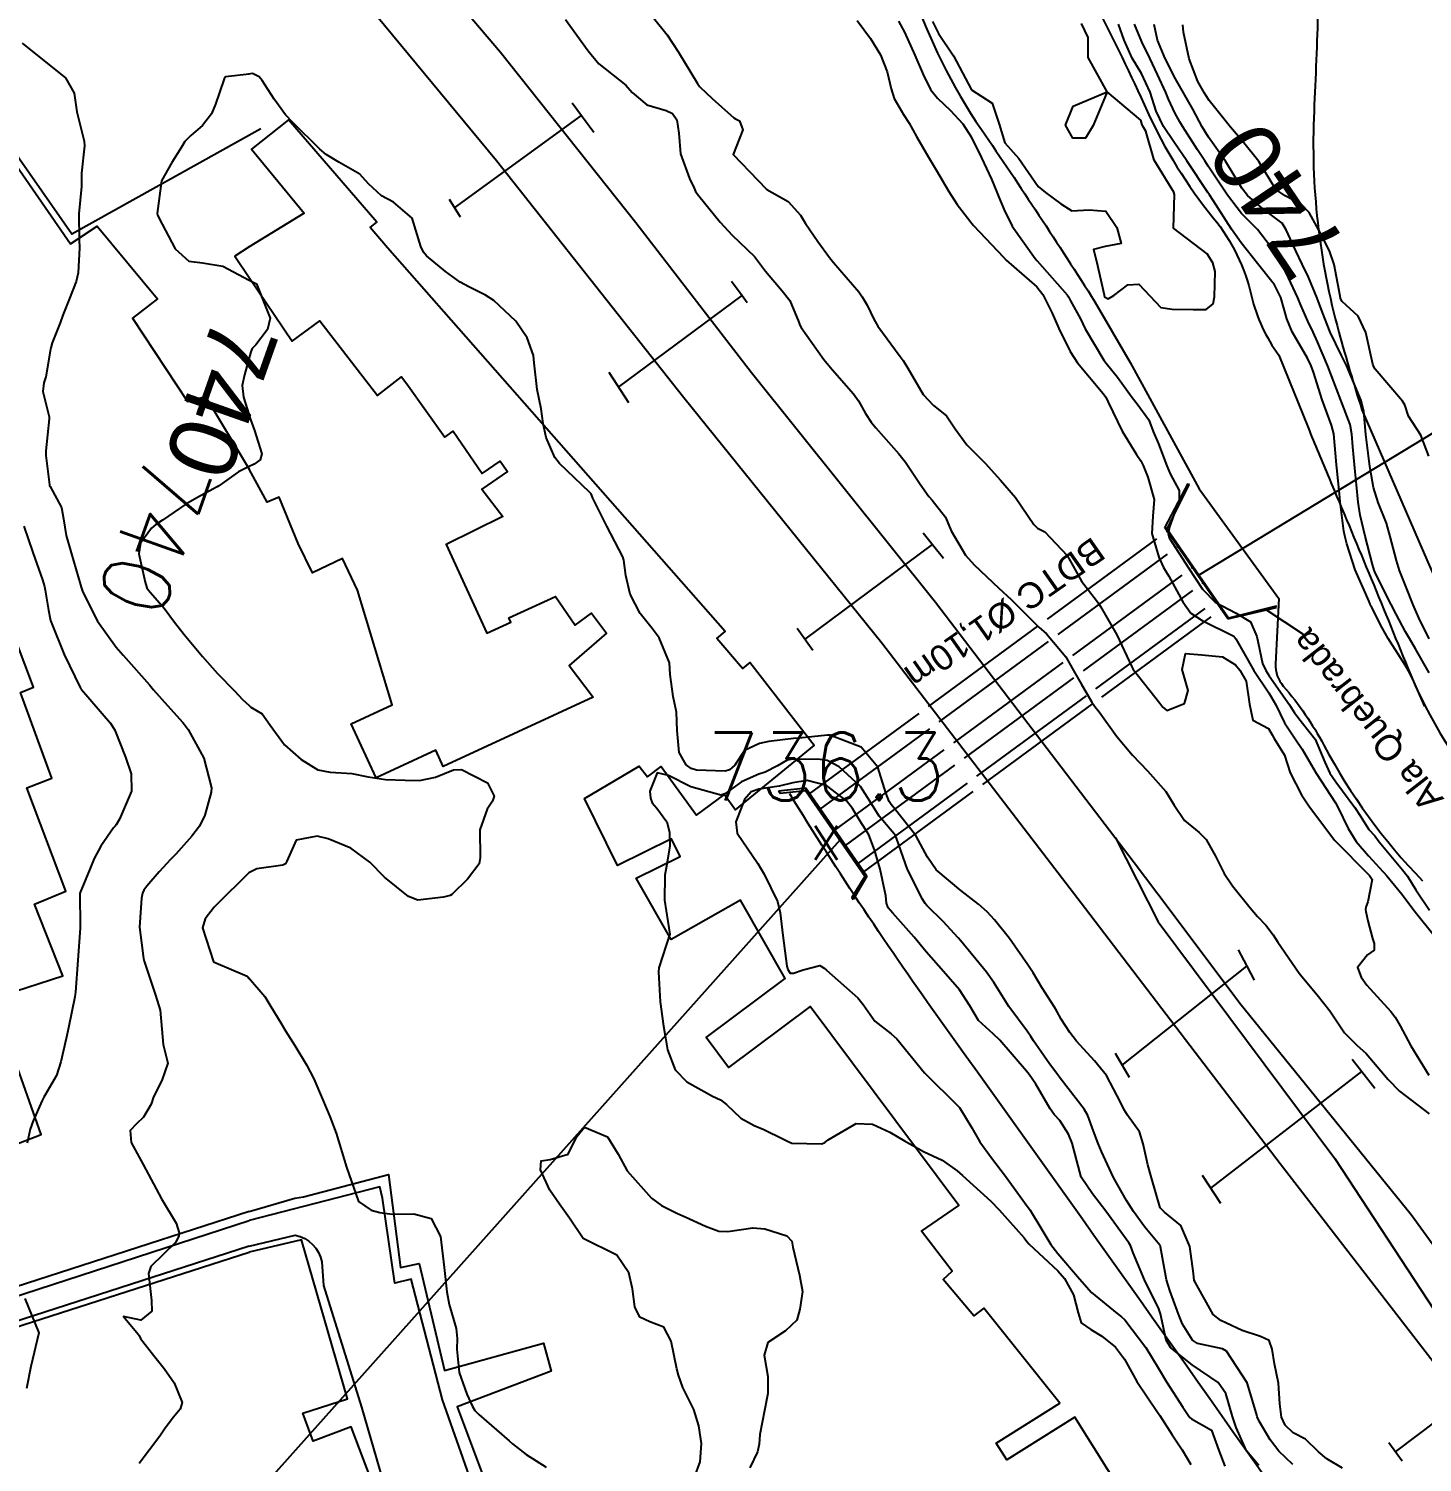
# Model space of a CAD drawing. Header units: metres. Extents: x 318500 to 325275, y 7408834 to 7428799.
# Drawn here: x 320987 to 321069.2, y 7409571.8 to 7409656.3 of the extents above; entities that cross this region are included whole.
import ezdxf
from ezdxf.enums import TextEntityAlignment as Align

# ---------------------------------------------------------------- set-up
doc = ezdxf.new("R2010")
doc.units = ezdxf.units.M
doc.header["$MEASUREMENT"] = 0
doc.linetypes.add('CONTINUO', pattern=[0])
doc.linetypes.add('TRACEJADO', pattern=[8.7, 8, -0.7])
for name, color, linetype in [('ALA', 45, 'Continuous'), ('BUEIRO', 151, 'Continuous'), ('Cotas', 45, 'Continuous'), ('Curvas de Nivel 1m', 11, 'Continuous'), ('Curvas de Nivel 5m', 15, 'Continuous'), ('Divisas', 45, 'Continuous'), ('Edificações', 30, 'Continuous'), ('GALERIA', 45, 'Continuous'), ('Hidrografia', 140, 'Continuous'), ('Linha Férrea', 20, 'Continuous'), ('Pontos Cotados', 45, 'Continuous'), ('Portico', 45, 'Continuous'), ('TEXTO', 45, 'Continuous'), ('VIADUTO', 190, 'Continuous'), ('Vias Primárias', 230, 'Continuous'), ('Vias Secundárias', 230, 'Continuous')]:
    doc.layers.add(name, color=color, linetype=linetype)
doc.styles.add('ARIAL', font='arial.ttf')
doc.styles.add('Style-STANDARD', font='STANDARD.shx')
doc.linetypes.add('TRACKS', pattern='A,0.15,[130,ltypeshp.shx,S=0.25,R=0,X=0,Y=0],0.15', length=0.3)

msp = doc.modelspace()

# ---------------------------------------------------------------- linework, layer by layer
at = {"layer": 'ALA', "linetype": 'CONTINUO', "flags": 128}
msp.add_lwpolyline([(321057.702, 7409621.477), (321060.568, 7409622.16)], dxfattribs=at)
at = {"layer": 'ALA', "linetype": 'CONTINUO'}
for points in [[(321053.976, 7409626.846, 737.997), (321055.364, 7409629.469, 737.681)], [(321055.364, 7409629.469, 737.681), (321055.391, 7409629.394, 736.317), (321054.104, 7409626.784, 736.439)], [(321060.568, 7409622.16, 736.411), (321060.537, 7409622.226, 736.215), (321057.727, 7409621.522, 736.378)], [(321032.819, 7409611.493, 738.305), (321031.209, 7409611.316, 738.305)], [(321032.79, 7409611.338, 737.206), (321031.3, 7409611.182, 737.156), (321031.209, 7409611.316, 738.305)], [(321036.295, 7409606.287, 737.206), (321035.526, 7409605.055, 737.156), (321035.604, 7409604.944, 737.48)], [(321036.412, 7409606.313, 738.305), (321035.604, 7409604.944, 737.48)]]:
    msp.add_polyline3d(points, dxfattribs=at)
at = {"layer": 'BUEIRO', "linetype": 'CONTINUO'}
for points in [[(321057.702, 7409621.477, 737.929), (321053.976, 7409626.846, 737.997)], [(321057.702, 7409621.477, 737.929), (321057.727, 7409621.522, 736.378), (321054.104, 7409626.784, 736.439), (321053.976, 7409626.846, 737.997)], [(321036.412, 7409606.313, 738.305), (321036.295, 7409606.287, 737.206), (321032.79, 7409611.338, 737.206), (321032.819, 7409611.493, 738.305)], [(321036.412, 7409606.313, 737.929), (321032.819, 7409611.493, 738.305)]]:
    msp.add_polyline3d(points, dxfattribs=at)
at = {"layer": 'Curvas de Nivel 1m', "flags": 128}
for points, elevation in [([(321023.835, 7409656.922), (321024.635, 7409655.914), (321025.313, 7409654.9), (321026.424, 7409653.051), (321026.548, 7409652.881), (321026.571, 7409652.861), (321026.59, 7409652.841), (321027.293, 7409652.162), (321028.572, 7409651.028), (321028.678, 7409650.966), (321028.907, 7409650.855), (321029.096, 7409650.318), (321028.54, 7409648.86), (321030.469, 7409646.831), (321030.487, 7409646.807), (321030.51, 7409646.792), (321031.782, 7409646.09), (321032.495, 7409645.286), (321032.803, 7409644.797), (321033.524, 7409643.74), (321034.219, 7409642.782), (321034.456, 7409642.49), (321035.939, 7409640.757), (321036.138, 7409640.465), (321036.422, 7409639.97), (321036.832, 7409639.161), (321037.056, 7409638.74), (321038.384, 7409636.954), (321038.561, 7409636.718), (321038.82, 7409636.268), (321039.727, 7409634.706), (321040.344, 7409634.057), (321041.113, 7409633.464), (321041.611, 7409632.681), (321042.316, 7409631.754), (321043.381, 7409630.654), (321044.285, 7409629.664), (321045.173, 7409628.631), (321046.254, 7409627.049), (321046.47, 7409626.834), (321046.898, 7409626.61), (321048.229, 7409625.219), (321048.584, 7409624.585), (321049.073, 7409623.711), (321049.952, 7409622.564), (321050.052, 7409622.425), (321050.186, 7409622.21), (321051.153, 7409620.55), (321052.036, 7409618.647), (321052.096, 7409618.54), (321052.139, 7409618.477), (321053.694, 7409616.516), (321053.868, 7409616.274), (321054.106, 7409616.077), (321055.139, 7409616.495), (321055.348, 7409617.265), (321055.002, 7409618.497), (321055.209, 7409619.44), (321056.153, 7409619.354), (321057.375, 7409619.245), (321058.145, 7409618.769), (321058.401, 7409618.456), (321058.771, 7409617.81), (321058.969, 7409616.447), (321059.175, 7409615.518), (321060.096, 7409615.018), (321060.309, 7409614.644), (321060.425, 7409614.425), (321061.034, 7409613.457), (321061.374, 7409612.41), (321062.041, 7409611.108), (321062.501, 7409610.395), (321064.01, 7409608.415), (321064.025, 7409608.394), (321065.981, 7409606.413), (321066.041, 7409606.349), (321066.212, 7409606.111), (321065.957, 7409604.796), (321065.824, 7409604.48), (321065.813, 7409604.352), (321065.824, 7409604.227), (321065.943, 7409603.678), (321066.225, 7409602.637), (321066.322, 7409602.344), (321066.322, 7409601.946), (321065.92, 7409601.684), (321065.343, 7409600.924), (321065.564, 7409600.355), (321065.893, 7409599.889), (321067.299, 7409598.329), (321067.551, 7409598.009), (321067.862, 7409597.487), (321068.49, 7409596.314), (321069.539, 7409594.588)], 739), ([(321035.84, 7409656.762), (321036.634, 7409655.693), (321037.214, 7409654.741), (321037.611, 7409653.729), (321037.849, 7409652.731), (321038.023, 7409652.167), (321038.575, 7409651.222), (321038.906, 7409650.717), (321039.34, 7409649.93), (321040.052, 7409648.705), (321040.528, 7409647.929), (321041.248, 7409646.689), (321041.73, 7409645.909), (321042.493, 7409644.951), (321042.609, 7409644.786), (321042.701, 7409644.667), (321044.462, 7409642.801), (321044.633, 7409642.638), (321046.436, 7409641.051), (321046.791, 7409640.615), (321047.329, 7409639.517), (321047.737, 7409638.6), (321048.39, 7409637.254), (321048.827, 7409636.583), (321050.353, 7409634.766), (321050.499, 7409634.559), (321050.638, 7409634.266), (321051.457, 7409632.549), (321052.31, 7409631.184), (321052.573, 7409630.804), (321052.706, 7409630.534), (321052.971, 7409629.848), (321053.352, 7409628.524), (321053.271, 7409627.536), (321053.21, 7409626.526), (321053.619, 7409625.129), (321053.906, 7409624.515), (321054.212, 7409623.996), (321055.044, 7409622.497), (321055.506, 7409621.813), (321056.179, 7409621.389), (321058.046, 7409620.461), (321058.168, 7409620.314), (321059.23, 7409618.444), (321060.12, 7409617.12), (321060.532, 7409616.424), (321061.036, 7409615.352), (321061.665, 7409614.406), (321062.081, 7409613.802), (321062.895, 7409612.392), (321064.034, 7409610.637), (321064.185, 7409610.378), (321064.78, 7409609.131), (321065.259, 7409608.361), (321065.997, 7409607.507), (321067.064, 7409606.334), (321067.964, 7409605.239), (321068.661, 7409604.313), (321069.934, 7409602.726)], 738), ([(321038.273, 7409656.726), (321038.64, 7409656.067), (321039.243, 7409654.714), (321039.737, 7409653.575), (321040.172, 7409652.704), (321040.585, 7409652.194), (321041.347, 7409651.458), (321042.066, 7409650.678), (321042.558, 7409649.9), (321043.169, 7409648.661), (321043.755, 7409647.418), (321044.08, 7409646.646), (321044.2, 7409646.338), (321044.5, 7409645.597), (321044.988, 7409644.635), (321046.344, 7409642.739), (321046.442, 7409642.62), (321046.46, 7409642.601), (321048.222, 7409640.593), (321048.304, 7409640.467), (321048.426, 7409640.229), (321049.002, 7409639.167), (321049.284, 7409638.577), (321050.383, 7409636.736), (321050.516, 7409636.559), (321051.191, 7409635.728), (321052.06, 7409634.543), (321052.346, 7409634.163), (321053.034, 7409633.227), (321053.295, 7409632.526), (321053.606, 7409631.807), (321054.095, 7409630.513), (321054.293, 7409630.039), (321054.832, 7409629.056), (321054.833, 7409628.502), (321054.254, 7409626.918), (321054.175, 7409626.511), (321054.246, 7409626.256), (321055.369, 7409624.493), (321056.201, 7409623.231), (321056.945, 7409622.472), (321058.184, 7409621.818), (321059.037, 7409621.305), (321059.405, 7409620.441), (321059.732, 7409618.851), (321059.928, 7409618.433), (321060.135, 7409618.121), (321061.337, 7409616.412), (321061.633, 7409615.935), (321062.099, 7409615.329), (321062.847, 7409614.392), (321063.413, 7409613.043), (321063.716, 7409612.383), (321064.053, 7409611.882), (321065.19, 7409610.363), (321065.509, 7409609.842), (321066.017, 7409609.063), (321066.353, 7409608.685), (321066.618, 7409608.341), (321067.986, 7409606.693), (321068.296, 7409606.317), (321068.772, 7409605.508), (321069.582, 7409604.304)], 737), ([(321040.275, 7409656.704), (321040.64, 7409656.006), (321041.513, 7409654.687), (321042.59, 7409652.67), (321043.811, 7409651.881), (321044.213, 7409650.645), (321044.554, 7409649.556), (321045.378, 7409648.632), (321046.515, 7409646.972), (321046.945, 7409646.613), (321047.856, 7409645.952), (321048.499, 7409645.532), (321049.518, 7409645.593), (321050.5, 7409645.527), (321051.157, 7409644.553), (321051.404, 7409643.623), (321050.473, 7409643.443), (321049.771, 7409643.27), (321049.952, 7409642.568), (321050.395, 7409640.596), (321050.41, 7409640.56), (321050.414, 7409640.545), (321050.429, 7409640.467), (321050.634, 7409640.352), (321050.98, 7409640.554), (321051.806, 7409641.18), (321052.44, 7409641.215), (321053.092, 7409640.53), (321053.742, 7409639.839), (321054.422, 7409639.738), (321055.651, 7409639.721), (321056.422, 7409639.715), (321056.835, 7409640.067), (321056.905, 7409640.475), (321056.954, 7409641.973), (321056.82, 7409642.476), (321056.468, 7409642.999), (321054.49, 7409644.51), (321054.542, 7409646.51), (321054.512, 7409646.639), (321053.352, 7409648.528), (321052.863, 7409650.238), (321052.683, 7409650.538), (321052.651, 7409650.619), (321052.573, 7409650.88), (321050.59, 7409652.56), (321049.758, 7409650.572), (321049.311, 7409649.826), (321048.558, 7409649.822), (321048.13, 7409650.597), (321048.581, 7409651.716), (321050.59, 7409652.56), (321049.455, 7409654.577), (321049.455, 7409655.76), (321049.061, 7409656.584)], 736), ([(321069.315, 7409616.308), (321068.653, 7409617.794), (321068.411, 7409618.317), (321068.147, 7409618.763), (321067.15, 7409620.335), (321066.798, 7409620.963), (321066.188, 7409622.158), (321066.114, 7409622.276), (321066.09, 7409622.352), (321066.03, 7409622.515), (321065.196, 7409624.365), (321064.712, 7409625.904), (321064.597, 7409626.375), (321064.538, 7409626.661), (321064.326, 7409628.379), (321064.277, 7409628.856), (321064.126, 7409630.382), (321064.11, 7409630.575), (321063.951, 7409632.384), (321063.807, 7409632.914), (321063.255, 7409634.391), (321062.737, 7409636.033), (321062.611, 7409636.398), (321062.387, 7409636.861), (321061.494, 7409638.414), (321061.172, 7409639.173), (321060.812, 7409640.424), (321060.441, 7409641.186), (321059.45, 7409642.445), (321058.478, 7409643.664), (321057.907, 7409644.466), (321056.824, 7409646.159), (321056.607, 7409646.479), (321056.512, 7409646.618), (321055.276, 7409648.499), (321054.556, 7409649.551), (321053.894, 7409650.52), (321053.474, 7409651.421), (321053.122, 7409652.532), (321052.606, 7409653.629), (321052.058, 7409654.546), (321051.586, 7409655.6), (321051.246, 7409656.554)], 737), ([(321069.568, 7409618.306), (321068.754, 7409619.721), (321068.398, 7409620.318), (321068.174, 7409620.721), (321067.61, 7409621.754), (321067.315, 7409622.333), (321066.409, 7409624.155), (321066.327, 7409624.348), (321066.225, 7409624.699), (321065.796, 7409626.357), (321065.491, 7409627.59), (321065.374, 7409628.363), (321065.274, 7409629.377), (321065.173, 7409630.367), (321065.061, 7409631.627), (321064.997, 7409632.37), (321064.899, 7409632.935), (321064.35, 7409634.38), (321063.585, 7409636.388), (321062.974, 7409637.822), (321062.717, 7409638.397), (321062.416, 7409639.041), (321061.993, 7409639.974), (321061.813, 7409640.409), (321061.266, 7409641.599), (321060.861, 7409642.424), (321060.47, 7409643.095), (321059.439, 7409644.446), (321058.963, 7409644.921), (321058.499, 7409645.387), (321057.669, 7409646.468), (321056.535, 7409648.179), (321056.338, 7409648.483), (321055.906, 7409649.133), (321055.034, 7409650.503), (321054.865, 7409650.797), (321054.578, 7409651.319), (321054.193, 7409652.123), (321054.033, 7409652.518), (321053.553, 7409653.579), (321053.087, 7409654.533), (321052.634, 7409655.504), (321052.183, 7409656.545)], 738), ([(321069.574, 7409620.306), (321068.949, 7409621.546), (321068.624, 7409622.316), (321068.205, 7409623.348), (321067.821, 7409624.326), (321067.631, 7409624.927), (321067.269, 7409626.335), (321067.05, 7409627.13), (321066.565, 7409628.346), (321066.283, 7409629.232), (321066.081, 7409630.353), (321066.042, 7409630.616), (321065.833, 7409632.357), (321065.712, 7409633.728), (321065.555, 7409634.362), (321064.969, 7409635.773), (321064.711, 7409636.375), (321064.39, 7409637.015), (321063.735, 7409638.387), (321063.272, 7409639.54), (321062.956, 7409640.395), (321062.449, 7409641.637), (321062.087, 7409642.406), (321061.697, 7409643.186), (321061.144, 7409644.42), (321060.889, 7409644.819), (321060.497, 7409645.115), (321059.737, 7409645.677), (321058.856, 7409646.455), (321058.516, 7409646.886), (321057.554, 7409648.47), (321056.561, 7409649.875), (321056.174, 7409650.486), (321055.628, 7409651.542), (321055.085, 7409652.503), (321054.602, 7409653.329), (321053.991, 7409654.519), (321053.553, 7409655.609), (321053.35, 7409656.53)], 739), ([(320986.62, 7409655.42), (320988.597, 7409653.83), (320989.171, 7409653.381), (320989.687, 7409652.479), (320989.837, 7409651.371), (320990.265, 7409649.644), (320990.298, 7409649.364), (320990.117, 7409647.765), (320990.118, 7409647.366), (320990.12, 7409646.98), (320989.96, 7409645.368), (320989.98, 7409643.854), (320990.001, 7409643.367), (320989.913, 7409641.892), (320989.799, 7409641.369), (320989.412, 7409640.367), (320989.011, 7409639.381), (320988.85, 7409638.937), (320988.385, 7409637.75), (320988.301, 7409637.472), (320988.284, 7409637.391), (320988, 7409635.75), (320987.901, 7409635.397), (320987.829, 7409634.882), (320988.211, 7409633.392), (320988.215, 7409633.278), (320988.008, 7409631.394), (320988.015, 7409631.114), (320988.225, 7409629.391), (320988.234, 7409629.355), (320988.269, 7409629.28), (320988.932, 7409628.055), (320989.049, 7409627.378), (320989.204, 7409626.406), (320989.501, 7409625.371), (320990.06, 7409623.494), (320990.102, 7409623.361), (320990.117, 7409623.289), (320990.187, 7409623.067), (320991.054, 7409621.351), (320992.147, 7409619.823), (320992.568, 7409619.334), (320994.114, 7409617.593), (320994.364, 7409617.306), (320995.19, 7409616.383), (320996.091, 7409615.376), (320996.168, 7409615.279), (320996.41, 7409614.952), (320997.33, 7409613.267), (320997.772, 7409611.524), (320997.755, 7409611.263), (320997.375, 7409609.908), (320997.067, 7409609.269), (320996.609, 7409608.666), (320995.99, 7409607.963), (320995.664, 7409607.606), (320995.365, 7409607.289), (320994.694, 7409606.574), (320993.956, 7409605.718), (320993.783, 7409605.482), (320993.711, 7409605.314), (320993.652, 7409605.019), (320993.529, 7409603.316), (320993.764, 7409601.45), (320993.802, 7409601.311), (320993.895, 7409601.006), (320994.478, 7409599.301), (320994.744, 7409598.41), (320994.851, 7409597.295), (320994.921, 7409596.383), (320995.197, 7409595.289), (320994.84, 7409594.259), (320994.353, 7409593.302), (320994.222, 7409592.865), (320993.772, 7409592.113), (320993.363, 7409591.719), (320992.973, 7409591.322), (320993.045, 7409590.613), (320993.74, 7409589.31), (320994.834, 7409587.293), (320995.689, 7409585.855), (320995.863, 7409585.278), (320995.853, 7409585.104), (320995.675, 7409584.739), (320994.201, 7409583.302), (320994.071, 7409582.886), (320994.245, 7409581.301), (320994.263, 7409580.658), (320993.612, 7409580.127), (320992.589, 7409580.352), (320993.461, 7409579.312), (320993.516, 7409579.228), (320993.598, 7409579.062), (320994.366, 7409578.077), (320994.981, 7409577.289), (320995.568, 7409576.447), (320996.055, 7409575.275), (320995.937, 7409574.884), (320995.537, 7409574.422), (320995.042, 7409573.772), (320994.734, 7409573.292), (320993.504, 7409571.675)], 741), ([(320986.706, 7409626.95), (320987.243, 7409625.405), (320987.811, 7409623.78), (320987.928, 7409623.394), (320987.976, 7409623.181), (320988.176, 7409621.993), (320988.268, 7409621.485), (320988.29, 7409621.388), (320988.365, 7409621.189), (320989.087, 7409619.376), (320990.037, 7409617.435), (320990.077, 7409617.36), (320990.088, 7409617.338), (320990.11, 7409617.316), (320991.817, 7409615.343), (320992.084, 7409614.917), (320992.699, 7409613.33), (320993.032, 7409612.339), (320993.06, 7409611.325), (320992.362, 7409609.683), (320992.152, 7409609.338), (320992.089, 7409609.258), (320992.007, 7409609.157), (320991.252, 7409608.086), (320990.864, 7409607.351), (320990.598, 7409606.726), (320990.035, 7409605.359), (320990.019, 7409605.29), (320990.03, 7409603.359), (320990.028, 7409603.25), (320989.9, 7409601.36), (320989.757, 7409599.476), (320989.744, 7409599.362), (320989.713, 7409599.208), (320989.347, 7409597.367), (320989.212, 7409596.748), (320988.901, 7409595.374), (320988.631, 7409594.555), (320987.949, 7409593.388), (320987.887, 7409593.29), (320987.786, 7409593.091), (320987.268, 7409591.897), (320987.088, 7409591.4), (320986.914, 7409590.565)], 742), ([(321061.519, 7409571.633), (321060.693, 7409572.413), (321060.189, 7409573.072), (321059.548, 7409574.189), (321059.432, 7409574.431), (321059.381, 7409574.603), (321058.829, 7409576.438), (321057.608, 7409578.314), (321057.387, 7409578.453), (321055.9, 7409578.763), (321055.615, 7409578.95), (321055.027, 7409579.892), (321054.787, 7409580.493), (321054.271, 7409581.881), (321054.084, 7409582.504), (321053.734, 7409584.465), (321053.725, 7409584.509), (321053.715, 7409584.534), (321053.691, 7409584.562), (321052.806, 7409585.628), (321052.143, 7409586.534), (321051.72, 7409587.19), (321050.947, 7409588.548), (321050.238, 7409590.08), (321050.051, 7409590.557), (321049.777, 7409591.285), (321049.434, 7409592.212), (321049.234, 7409592.568), (321047.817, 7409594.395), (321047.668, 7409594.592), (321047.173, 7409595.257), (321046.238, 7409596.614), (321046.086, 7409596.851), (321045.856, 7409597.179), (321044.78, 7409598.631), (321043.891, 7409600.038), (321043.471, 7409600.646), (321041.928, 7409602.521), (321041.799, 7409602.672), (321040.904, 7409603.649), (321039.949, 7409604.579), (321039.852, 7409604.701), (321039.701, 7409604.956), (321038.809, 7409606.712), (321038.167, 7409608.559), (321038.1, 7409608.719), (321038.011, 7409608.835), (321037.136, 7409609.848), (321036.583, 7409610.742), (321036.043, 7409611.595), (321034.789, 7409612.769), (321034.065, 7409613.129), (321033.66, 7409613.19), (321032.066, 7409613.221), (321031.716, 7409613.154), (321031.146, 7409612.814), (321030.428, 7409612.45), (321030.053, 7409612.336), (321029.016, 7409611.874), (321028.035, 7409611.161), (321027.812, 7409611.083), (321026.041, 7409611.589), (321024.71, 7409612.24), (321024.052, 7409612.403), (321023.62, 7409611.333), (321023.659, 7409610.916), (321023.754, 7409610.64), (321024.024, 7409610.32), (321024.626, 7409609.511), (321024.77, 7409608.899), (321024.804, 7409608.092), (321024.601, 7409606.901), (321024.507, 7409606.367), (321024.475, 7409604.902), (321024.672, 7409603.633), (321024.802, 7409602.897), (321024.582, 7409602.238), (321024.141, 7409600.906), (321024.126, 7409600.677), (321024.229, 7409598.905), (321024.431, 7409597.477), (321024.52, 7409596.9), (321024.656, 7409596.08), (321025.106, 7409594.891), (321025.809, 7409594.178), (321027.319, 7409593.343), (321027.794, 7409593.127), (321028.131, 7409592.855), (321028.979, 7409592.039), (321029.778, 7409591.608), (321030.335, 7409591.381), (321031.508, 7409590.804), (321031.768, 7409590.663), (321031.995, 7409590.569), (321033.766, 7409590.526), (321033.935, 7409590.61), (321034.127, 7409590.775), (321035.78, 7409591.74), (321036.744, 7409591.7), (321037.775, 7409591.223), (321038.641, 7409590.711), (321039.761, 7409590.087), (321040.859, 7409589.578), (321041.744, 7409588.934), (321042.054, 7409588.665), (321043.718, 7409587.152), (321044.206, 7409586.635), (321045.694, 7409584.982), (321045.845, 7409584.771), (321045.975, 7409584.616), (321047.667, 7409583.048), (321048.066, 7409582.584), (321048.598, 7409581.623), (321048.863, 7409580.572), (321049.042, 7409579.987), (321049.62, 7409579.582), (321050.259, 7409579.193), (321051.065, 7409578.538), (321051.6, 7409577.845), (321052.335, 7409576.522), (321053.553, 7409574.714), (321053.689, 7409574.508), (321054.411, 7409573.369), (321055.012, 7409572.488), (321055.517, 7409571.63)], 739), ([(321059.517, 7409571.557), (321058.788, 7409572.437), (321058.186, 7409573.801), (321057.965, 7409574.446), (321057.57, 7409575.811), (321057.118, 7409576.457), (321055.595, 7409577.504), (321054.332, 7409578.499), (321054.067, 7409578.956), (321053.735, 7409580.508), (321053.635, 7409580.811), (321052.789, 7409582.523), (321052.119, 7409584.098), (321051.95, 7409584.536), (321051.854, 7409584.7), (321051.694, 7409584.91), (321050.512, 7409586.552), (321049.725, 7409587.586), (321049.048, 7409588.57), (321048.791, 7409589.538), (321048.515, 7409590.579), (321048.296, 7409591.103), (321047.783, 7409591.901), (321047.458, 7409592.266), (321047.224, 7409592.598), (321046.383, 7409594.04), (321045.986, 7409594.618), (321045.823, 7409594.825), (321044.261, 7409596.636), (321043.854, 7409597.016), (321043.003, 7409597.794), (321042.488, 7409598.661), (321041.884, 7409599.613), (321040.94, 7409600.684), (321039.917, 7409601.86), (321039.212, 7409602.707), (321037.944, 7409604.125), (321037.668, 7409604.445), (321037.574, 7409604.726), (321037.534, 7409605.149), (321037.194, 7409606.732), (321036.859, 7409607.875), (321036.526, 7409608.742), (321036.337, 7409609.069), (321036.018, 7409609.562), (321035.568, 7409610.3), (321035.214, 7409610.762), (321034.043, 7409611.661), (321032.891, 7409611.947), (321032.045, 7409611.813), (321031.241, 7409611.613), (321030.039, 7409611.437), (321029.596, 7409611.277), (321029.192, 7409610.843), (321028.688, 7409609.521), (321028.766, 7409608.849), (321029.983, 7409607.055), (321030.13, 7409606.828), (321030.369, 7409606.429), (321031.141, 7409604.812), (321031.294, 7409604.16), (321031.45, 7409602.807), (321031.704, 7409601.002), (321031.749, 7409600.802), (321031.897, 7409600.593), (321032.092, 7409600.603), (321032.651, 7409600.792), (321033.634, 7409601.053), (321033.902, 7409600.896), (321034.039, 7409600.778), (321035.876, 7409599.141), (321036.197, 7409598.745), (321036.89, 7409597.765), (321037.853, 7409597.009), (321038.184, 7409596.717), (321039.82, 7409594.724), (321039.839, 7409594.7), (321041.791, 7409592.758), (321041.87, 7409592.669), (321042.597, 7409591.477), (321043.07, 7409590.651), (321043.756, 7409589.702), (321044.586, 7409588.632), (321045.717, 7409587.079), (321046.039, 7409586.615), (321046.672, 7409585.578), (321047.261, 7409584.596), (321047.682, 7409584.075), (321048.956, 7409582.571), (321049.648, 7409581.769), (321051.161, 7409580.537), (321051.435, 7409580.34), (321051.626, 7409580.151), (321052.859, 7409578.518), (321053.592, 7409577.322), (321054.078, 7409576.503), (321055.047, 7409574.998), (321055.389, 7409574.482), (321055.457, 7409574.389), (321055.548, 7409574.317), (321056.734, 7409573.654), (321057.156, 7409572.456), (321057.516, 7409571.529)], 738), ([(320986.766, 7409581.403), (320987.6, 7409579.39), (320987.132, 7409577.397), (320986.863, 7409576.097)], 742)]:
    msp.add_lwpolyline(points, dxfattribs=dict(at, elevation=elevation))
at = {"layer": 'Curvas de Nivel 5m', "elevation": 740, "flags": 128}
for points in [[(321018.647, 7409656.816), (321019.988, 7409654.969), (321020.609, 7409654.212), (321022.204, 7409652.944), (321022.586, 7409652.523), (321023.433, 7409651.782), (321024.575, 7409651.455), (321024.952, 7409651.283), (321025.208, 7409650.9), (321025.335, 7409650.122), (321025.43, 7409648.897), (321025.965, 7409647.442), (321026.223, 7409646.884), (321026.316, 7409646.691), (321026.505, 7409646.42), (321027.756, 7409644.867), (321028.479, 7409644.109), (321029.79, 7409642.84), (321030.447, 7409641.993), (321031.43, 7409640.815), (321031.881, 7409640.264), (321032.412, 7409638.981), (321032.47, 7409638.799), (321032.543, 7409638.663), (321033.873, 7409636.785), (321034.371, 7409636.18), (321035.633, 7409634.761), (321035.93, 7409634.34), (321036.338, 7409633.589), (321036.668, 7409633.079), (321036.95, 7409632.741), (321038.307, 7409631.212), (321038.693, 7409630.716), (321039.555, 7409629.433), (321040.058, 7409628.702), (321040.268, 7409628.478), (321041.043, 7409627.474), (321041.386, 7409626.683), (321042.228, 7409625.234), (321042.749, 7409624.662), (321044.2, 7409623.288), (321044.925, 7409622.633), (321046.178, 7409621.372), (321046.558, 7409620.998), (321047.004, 7409620.607), (321048.15, 7409619.252), (321048.522, 7409618.584), (321049.056, 7409617.646), (321049.685, 7409616.566), (321049.863, 7409616.319), (321050.104, 7409616.003), (321051.145, 7409614.549), (321052.074, 7409613.449), (321052.965, 7409612.526), (321054.042, 7409611.304), (321054.532, 7409610.502), (321055.132, 7409609.605), (321056.014, 7409608.889), (321056.416, 7409608.476), (321056.974, 7409607.491), (321057.479, 7409606.465), (321057.969, 7409605.736), (321059.006, 7409604.444), (321059.447, 7409603.939), (321059.94, 7409603.433), (321060.364, 7409602.853), (321060.636, 7409602.419), (321061.903, 7409600.592), (321062.05, 7409600.399), (321062.957, 7409599.316), (321063.713, 7409598.382), (321063.868, 7409598.14), (321064.567, 7409597.08), (321065.309, 7409596.358), (321065.843, 7409595.866), (321067.152, 7409594.33), (321067.81, 7409593.646), (321069.558, 7409592.302)], [(321069.549, 7409631.07), (321069.079, 7409632.313), (321068.341, 7409633.434), (321068.122, 7409634.098), (321067.997, 7409634.325), (321066.378, 7409636.209), (321066.296, 7409636.351), (321066.235, 7409636.5), (321065.837, 7409638.359), (321065.382, 7409639.328), (321064.428, 7409640.197), (321064.34, 7409640.381), (321064.31, 7409640.503), (321063.968, 7409642.385), (321063.68, 7409643.179), (321063.061, 7409644.394), (321062.5, 7409645.445), (321062.026, 7409645.928), (321061.074, 7409646.422), (321060.516, 7409646.804), (321059.528, 7409648.445), (321058.558, 7409649.643), (321057.848, 7409650.467), (321056.586, 7409652.045), (321056.42, 7409652.315), (321056.327, 7409652.484), (321055.922, 7409653.169), (321055.408, 7409654.498), (321055.08, 7409656.066), (321055.045, 7409656.504)], [(321000, 7409653.608), (320998.593, 7409653.447), (320998.523, 7409653.329), (320998.498, 7409653.261), (320998.015, 7409651.826), (320997.767, 7409651.268), (320997.251, 7409650.581), (320996.551, 7409649.985), (320996.208, 7409649.622), (320996.005, 7409649.288), (320995.431, 7409648.392), (320994.835, 7409647.305), (320994.572, 7409645.39), (320994.589, 7409645.309), (320994.662, 7409645.133), (320995.64, 7409643.292), (320996.449, 7409642.574), (320997.252, 7409642.468), (320998.445, 7409642.27), (321000, 7409641.455)], [(321064.462, 7409571.415), (321063.524, 7409571.962), (321063.038, 7409572.377), (321062.269, 7409573.121), (321061.541, 7409573.5), (321061.077, 7409573.939), (321060.863, 7409574.41), (321060.763, 7409575.211), (321060.687, 7409576.413), (321060.446, 7409577.568), (321060.311, 7409578.419), (321060.129, 7409578.936), (321059.617, 7409579.174), (321058.544, 7409579.517), (321057.625, 7409579.955), (321057.292, 7409580.12), (321056.834, 7409580.462), (321055.762, 7409582.374), (321055.719, 7409582.479), (321055.666, 7409582.884), (321055.459, 7409584.483), (321054.928, 7409585.717), (321053.954, 7409586.506), (321053.714, 7409586.757), (321053.192, 7409588.518), (321052.988, 7409589.285), (321052.712, 7409590.526), (321052.479, 7409591.231), (321051.787, 7409592.218), (321051.579, 7409592.542), (321051.359, 7409592.982), (321050.539, 7409594.553), (321049.833, 7409595.428), (321048.769, 7409596.576), (321048.375, 7409597.102), (321047.863, 7409597.882), (321047.622, 7409598.348), (321047.481, 7409598.596), (321046.738, 7409599.756), (321046.215, 7409600.615), (321045.907, 7409601.077), (321044.818, 7409602.631), (321043.941, 7409603.745), (321043.508, 7409604.209), (321043.002, 7409604.654), (321041.962, 7409605.475), (321040.492, 7409606.692), (321039.991, 7409607.431), (321039.3, 7409608.707), (321038.026, 7409610.327), (321037.845, 7409610.54), (321037.731, 7409610.724), (321037.534, 7409611.231), (321037.07, 7409612.735), (321036.078, 7409613.928), (321034.236, 7409614.63), (321034.088, 7409614.632), (321032.431, 7409614.451), (321032.084, 7409614.426), (321030.641, 7409614.262), (321030.08, 7409614.135), (321029.19, 7409613.726), (321028.637, 7409612.851), (321028.323, 7409612.589), (321028.055, 7409612.502), (321026.376, 7409612.556), (321026.057, 7409612.653), (321025.766, 7409612.884), (321025.348, 7409613.614), (321025.225, 7409614.893), (321025.193, 7409615.986), (321024.985, 7409616.897), (321024.823, 7409618.206), (321024.774, 7409618.9), (321024.162, 7409620.367), (321023.764, 7409620.916), (321023.057, 7409621.805), (321022.453, 7409622.936), (321022.207, 7409624.049), (321022.092, 7409624.941), (321022.024, 7409625.141), (321021.086, 7409626.952), (321020.266, 7409628.599), (321020.157, 7409628.85), (321020.067, 7409628.963), (321018.295, 7409630.637), (321018.014, 7409630.994), (321017.499, 7409632.184), (321017.328, 7409633.005), (321017.208, 7409633.876), (321016.979, 7409635.011), (321016.805, 7409636.582), (321016.755, 7409637.014), (321016.395, 7409638.051), (321015.721, 7409639.027), (321014.422, 7409640.245), (321013.939, 7409640.561), (321012.955, 7409641.062), (321012.434, 7409641.337), (321011.566, 7409641.961), (321010.457, 7409642.896), (321010.271, 7409643.102), (321010.125, 7409643.444), (321009.603, 7409645.109), (321008.499, 7409646.051), (321007.808, 7409646.435), (321007.034, 7409647.142), (321006.518, 7409647.702), (321005.293, 7409648.404), (321004.535, 7409648.864), (321004.159, 7409649.184), (321002.563, 7409650.746), (321002.144, 7409651.206), (321001.479, 7409652.117), (321000.772, 7409653.227), (321000.593, 7409653.441), (321000.201, 7409653.631), (320999.965, 7409653.604)], [(320999.964, 7409641.474), (321000.43, 7409641.23), (321000.999, 7409639.805), (321001.227, 7409639.218), (321001.082, 7409638.537), (321000.386, 7409637.648), (321000.182, 7409637.434), (321000.088, 7409637.234), (320999.728, 7409635.871), (320999.587, 7409635.241), (320999.667, 7409634.564), (321000.071, 7409633.234), (321000.32, 7409632.583), (321000.734, 7409631.223), (321000.651, 7409630.868), (321000.291, 7409630.605), (320999.963, 7409630.446)], [(321000, 7409636.901), (320999.728, 7409635.871), (320999.587, 7409635.241), (320999.667, 7409634.564), (321000, 7409633.467)], [(321000, 7409630.464), (320999.369, 7409630.158), (320998.272, 7409629.375), (320998.205, 7409629.327), (320998.102, 7409629.262), (320996.911, 7409628.626), (320996.26, 7409628.242), (320994.88, 7409627.301), (320994.503, 7409627.049), (320994.243, 7409626.832), (320993.597, 7409625.952), (320993.498, 7409625.321), (320993.857, 7409623.653), (320993.97, 7409623.313), (320994.055, 7409623.178), (320994.187, 7409623.031), (320994.991, 7409622.111), (320995.604, 7409621.288), (320996.159, 7409620.561), (320997.255, 7409619.269), (320998.125, 7409618.268), (320999.128, 7409617.245), (320999.606, 7409616.739), (321000, 7409616.377)], [(320999.962, 7409616.412), (321000.101, 7409616.284), (321000.757, 7409615.88), (321001.235, 7409615.213), (321002.073, 7409614.05), (321003.072, 7409613.19), (321004.051, 7409612.588), (321004.777, 7409612.442), (321006.048, 7409612.36), (321007.007, 7409612.174), (321008.043, 7409612.019), (321009.187, 7409611.964), (321010.043, 7409611.945), (321010.977, 7409612.155), (321012.053, 7409612.582), (321012.516, 7409612.6), (321014.042, 7409611.816), (321014.437, 7409611.036), (321014.338, 7409610.726), (321014.022, 7409610.271), (321013.602, 7409609.046), (321013.608, 7409607.423), (321013.554, 7409607.046), (321012.878, 7409606.145), (321011.952, 7409605.226), (321011.85, 7409605.173), (321011.462, 7409605.077), (321009.948, 7409604.9), (321009.394, 7409605.106), (321007.967, 7409606.25), (321007.102, 7409607.133), (321005.992, 7409607.973), (321004.651, 7409608.519), (321004.002, 7409608.67), (321002.764, 7409608.427), (321002.223, 7409607.198), (321002.14, 7409607.036), (321001.976, 7409606.958), (321000.447, 7409606.749), (320999.969, 7409606.502), (320999.961, 7409606.493)], [(321000, 7409606.518), (320999.969, 7409606.502), (320999.338, 7409605.861), (320998.695, 7409605.249), (320997.942, 7409604.481), (320997.395, 7409603.806), (320997.251, 7409603.267), (320997.9, 7409601.26), (320999.888, 7409600.419), (321000, 7409600.288)], [(320999.96, 7409600.335), (321000.921, 7409599.214), (321001.275, 7409598.62), (321001.855, 7409597.672), (321002.146, 7409597.197), (321002.694, 7409596.334), (321003.384, 7409595.184), (321003.808, 7409594.357), (321004.325, 7409593.172), (321004.76, 7409592.146), (321005.135, 7409591.16), (321005.74, 7409589.15), (321006.433, 7409587.139), (321007.198, 7409586.621), (321007.704, 7409586.49), (321008.433, 7409586.382), (321009.703, 7409586.412), (321010.736, 7409586.12), (321011.278, 7409585.076), (321011.503, 7409583.232), (321011.515, 7409583.072), (321011.641, 7409581.803), (321011.781, 7409581.068), (321012.193, 7409579.638), (321012.256, 7409579.06), (321012.232, 7409578.429), (321012.375, 7409577.058), (321012.837, 7409575.775), (321013.16, 7409575.046), (321013.305, 7409574.801), (321013.545, 7409574.569), (321015.334, 7409573.022), (321015.527, 7409572.846), (321016.32, 7409572.206), (321017.507, 7409571.467)], [(321026.257, 7409570.869), (321026.595, 7409571.783), (321026.66, 7409572.869), (321026.499, 7409573.912), (321026.219, 7409574.873), (321025.569, 7409576.16), (321025.303, 7409576.884), (321025.214, 7409577.257), (321024.875, 7409578.891), (321024.443, 7409579.722), (321023.621, 7409580.041), (321023.02, 7409580.315), (321022.742, 7409580.923), (321022.595, 7409581.977), (321022.373, 7409582.929), (321021.676, 7409583.976), (321019.69, 7409584.96), (321018.881, 7409586.152), (321018.29, 7409586.981), (321017.722, 7409587.809), (321017.169, 7409588.999), (321017.212, 7409589.534), (321017.749, 7409589.614), (321018.801, 7409589.928), (321019.31, 7409590.967), (321019.775, 7409591.506), (321021.128, 7409590.946), (321021.755, 7409589.932), (321022.283, 7409588.932), (321023.716, 7409587.319), (321024.305, 7409586.901), (321025.25, 7409586.431), (321025.703, 7409586.219), (321026.898, 7409585.668), (321027.695, 7409585.373), (321028.213, 7409585.37), (321029.697, 7409585.58), (321030.397, 7409585.52), (321031.693, 7409585.107), (321031.984, 7409584.797), (321032.049, 7409584.432), (321032.437, 7409582.792), (321032.617, 7409581.819), (321032.469, 7409580.792), (321032.286, 7409580.13), (321031.617, 7409579.508), (321030.581, 7409578.815), (321030.353, 7409578.064), (321030.566, 7409576.815), (321030.577, 7409575.803), (321030.381, 7409574.818), (321030.108, 7409573.393), (321030.066, 7409572.822), (321029.973, 7409572.374), (321029.509, 7409571.429)]]:
    msp.add_lwpolyline(points, dxfattribs=at)
at = {"layer": 'Divisas'}
msp.add_lwpolyline([(321000.691, 7409650.37), (320989.541, 7409644.172), (320985.261, 7409650.269)], dxfattribs=at)
at = {"layer": 'Edificações'}
for points in [[(320981.933, 7409654.47), (320989.47, 7409643.592), (320991.037, 7409644.636), (320994.588, 7409640.355), (320993.126, 7409639.207), (320996.364, 7409634.3), (320997.413, 7409634.594), (321000.001, 7409630.313)], [(321052.557, 7409568.205), (321048.67, 7409574.413), (321044.658, 7409571.902), (321044.039, 7409572.89), (321047.785, 7409575.236), (321043.302, 7409580.849), (321042.718, 7409580.383), (321040.922, 7409582.531), (321041.451, 7409583.024), (321039.637, 7409585.381), (321041.84, 7409586.889), (321033.069, 7409598.632), (321028.255, 7409595.037), (321026.939, 7409596.8), (321031.606, 7409600.286), (321028.97, 7409604.904), (321024.885, 7409602.573), (321022.822, 7409606.189), (321025.406, 7409607.467), (321024.889, 7409608.51), (321021.713, 7409606.939), (321019.757, 7409610.892), (321022.998, 7409612.796), (321023.48, 7409612.163), (321024.283, 7409612.774), (321026.366, 7409609.919), (321028.018, 7409611.125), (321028.671, 7409610.229), (321033.303, 7409614.016), (321029.51, 7409618.905), (321029.074, 7409618.567), (321027.57, 7409620.327), (321028.062, 7409620.747), (321008.144, 7409643.351), (321007.14, 7409644.568), (321007.522, 7409644.865), (321002.325, 7409650.904), (321000.137, 7409649.185), (321002.963, 7409645.734), (321003.241, 7409645.394), (321000.001, 7409643.413)], [(321000.001, 7409643.413), (320999.149, 7409642.867), (321000.001, 7409641.606)], [(321000.001, 7409641.606), (321002.538, 7409637.851), (321004.163, 7409639.049), (321007.554, 7409634.647), (321008.982, 7409635.747), (321009.298, 7409635.336), (321011.533, 7409632.197), (321012.018, 7409632.542), (321013.742, 7409630.061), (321014.793, 7409630.791), (321015.222, 7409630.172), (321013.716, 7409629.125), (321014.961, 7409627.523), (321011.604, 7409625.859), (321014.018, 7409620.636), (321015.419, 7409621.284), (321015.301, 7409621.54), (321018.05, 7409622.811), (321019.22, 7409621.113), (321020.174, 7409621.828), (321021.068, 7409620.633), (321018.861, 7409618.742), (321020.27, 7409616.863), (321011.441, 7409612.779), (321011.001, 7409613.733), (321007.482, 7409612.105), (321006.006, 7409615.296), (321008.425, 7409616.414), (321006.393, 7409623.181), (321005.497, 7409625.046), (321003.73, 7409624.197), (321002.895, 7409625.936), (321001.768, 7409628.658), (321001.054, 7409628.362), (321000.001, 7409630.313)], [(320985.488, 7409599.288), (320989.006, 7409600.439), (320987.343, 7409604.659), (320989.198, 7409605.426), (320986.893, 7409611.517), (320988.364, 7409612.093), (320986.509, 7409617.144), (320987.277, 7409617.464), (320984.204, 7409625.601)], [(320984.915, 7409590.003), (320987.73, 7409591.09), (320986.128, 7409595.644)], [(321000, 7409586.55), (321002.685, 7409587.338), (321003.194, 7409587.411), (321008.219, 7409588.727), (321008.918, 7409583.239), (321010.029, 7409583.472), (321011.505, 7409577.176), (321017.343, 7409578.783), (321017.801, 7409577.119), (321012.257, 7409575.02), (321016.327, 7409564.169)], [(321000, 7409586.55), (320983.572, 7409581.243)], [(321000.001, 7409520.975), (320989.277, 7409519.986), (320986.976, 7409538.605), (320983.007, 7409557.153), (320981.913, 7409561.922), (320983.202, 7409562.219), (320982.012, 7409567.768), (320983.302, 7409578.781), (321000.001, 7409584.148)], [(321000, 7409520.81), (321004.884, 7409521.354), (321004.876, 7409520.452), (321022.226, 7409522.469), (321019.627, 7409533.579), (321020.319, 7409533.727), (321018.961, 7409538.313), (321019.304, 7409538.414), (321015.384, 7409552.862), (321012.206, 7409552.073), (321008.914, 7409559.643), (321003.746, 7409558.136), (321003.409, 7409559.292), (321010.297, 7409561.284), (321007.695, 7409568.067), (321003.454, 7409566.44), (321002.951, 7409567.753), (321007.638, 7409569.55), (321006.013, 7409573.854), (321003.775, 7409573.009), (321003.154, 7409574.655), (321005.804, 7409575.497), (321003.087, 7409584.873), (321000.001, 7409584.148)]]:
    msp.add_lwpolyline(points, dxfattribs=at)
at = {"layer": 'GALERIA', "linetype": 'TRACEJADO', "flags": 128}
for points in [[(321035.892, 7409607.063), (321056.967, 7409622.536)], [(321036.235, 7409606.57), (321057.309, 7409622.043)]]:
    msp.add_lwpolyline(points, dxfattribs=at)
at = {"layer": 'Hidrografia'}
for points in [[(321000, 7409727.266), (321002.715, 7409726.03, -0.080998), (321008.526, 7409722.767, -0.074651), (321015.269, 7409715.505, 0.099962), (321018.784, 7409712.081, 0.041396), (321023.632, 7409709.494, -0.188657), (321030.501, 7409702.694, -0.022283), (321034.443, 7409692.618, -0.06406), (321035.455, 7409687.638, 0.101144), (321037.632, 7409679.895, 0.014224), (321046.486, 7409663.846, -0.026694), (321052.946, 7409651.415, 0.064319), (321056.839, 7409645.126, -0.114458), (321059.095, 7409640.512, 0.102868), (321060.7, 7409637.03), (321062.425, 7409632.767, 0.003943), (321063.665, 7409629.771, -0.003641), (321068.304, 7409618.581, 0.086956), (321073.442, 7409610.371, -0.046261)], [(321039.071, 7409658.604, 0.070177), (321043.171, 7409650.331, -0.008845), (321049.861, 7409640.177), (321051.934, 7409636.591), (321056.013, 7409629.147), (321060.694, 7409622.69), (321060.51, 7409618.828, 0.193281), (321060.963, 7409617.525, -0.057349), (321063.358, 7409614.037, 0.071073), (321069.181, 7409606.033, -0.049542)], [(321112.403, 7409463.791), (321121.726, 7409470.467, 0.009398), (321128.693, 7409475.657, 0.402838), (321129.168, 7409478.887), (321119.384, 7409491.767, 0.047671), (321107.325, 7409504.844, -0.083902), (321097.384, 7409517.32, 0.039926), (321080.064, 7409543.46, -0.013337), (321062.755, 7409566.79, 0.002711), (321040.874, 7409597.631, -0.017623), (321031.866, 7409611.165)]]:
    msp.add_lwpolyline(points, format="xyb", dxfattribs=at)
at = {"layer": 'Linha Férrea', "linetype": 'TRACKS', "flags": 128}
for points in [[(321000, 7409672.439), (321004.28, 7409667.628), (321010.191, 7409660.339), (321014.808, 7409654.906), (321022.784, 7409644.856), (321029.613, 7409636.002), (321040.469, 7409622.474), (321052.179, 7409607.125), (321054.23, 7409604.383), (321058.401, 7409598.832), (321068.496, 7409586.368), (321074.963, 7409577.416), (321083.512, 7409566.293), (321094.883, 7409551.552), (321107.334, 7409535.407), (321117.321, 7409522.186), (321126.816, 7409509.801), (321128.79, 7409507.31), (321146.898, 7409484.023), (321180.335, 7409439.96), (321196.326, 7409418.237), (321197.809, 7409416.312), (321201.677, 7409410.96), (321206.242, 7409404.702), (321212.198, 7409396.197), (321219.274, 7409385.949), (321224.813, 7409377.811), (321230.275, 7409369.14), (321237.887, 7409356.833), (321241.121, 7409351.303), (321247.134, 7409340.605), (321251.879, 7409331.735), (321256.586, 7409322.511), (321262.603, 7409309.794), (321266.492, 7409300.462), (321268.94, 7409294.346), (321274.411, 7409280.579), (321279.628, 7409266.21), (321281.699, 7409259.883), (321283.946, 7409253.312), (321285.569, 7409247.879), (321289.712, 7409233.197), (321292.35, 7409223.192), (321294.696, 7409213.206), (321297.864, 7409198.192), (321300.662, 7409182.284), (321302.098, 7409172.107), (321304.239, 7409154.743), (321305.123, 7409144.017), (321305.964, 7409133.485), (321306.242, 7409126.536), (321306.792, 7409106.326), (321306.598, 7409094.759), (321306.282, 7409083.935), (321305.552, 7409067.791), (321304.771, 7409056.859), (321303.264, 7409041.215), (321302.679, 7409035.98), (321302.137, 7409031.127), (321300.728, 7409019.285), (321298.197, 7408999.584), (321297.36, 7408993.167), (321295.261, 7408977.117), (321294.204, 7408969.335)], [(321000, 7409665.831), (321005.106, 7409659.973), (321014.581, 7409648.503), (321025.621, 7409634.539), (321037.299, 7409620.062), (321049.304, 7409604.404), (321060.786, 7409589.365), (321070.003, 7409577.437), (321079.04, 7409565.563), (321087.378, 7409554.953), (321100.232, 7409538.088), (321115.656, 7409518.043), (321121.996, 7409509.598), (321129.727, 7409499.55), (321136.972, 7409489.987), (321145.049, 7409479.509), (321151.831, 7409470.642), (321164.207, 7409454.514), (321177.084, 7409437.841), (321189.77, 7409420.055), (321198.564, 7409408.325), (321206.577, 7409397.088), (321215.931, 7409383.724), (321224.636, 7409370.381), (321229.865, 7409362.108), (321233.889, 7409355.207), (321238.771, 7409347.119), (321245.215, 7409335.393), (321252.436, 7409321.241), (321258.604, 7409308.083), (321267.297, 7409287.476), (321275.449, 7409265.78), (321281.942, 7409245.584), (321283.566, 7409239.646), (321286.314, 7409230.216), (321290.053, 7409214.935), (321291.712, 7409207.402), (321292.928, 7409202.024), (321294.643, 7409193.05), (321296.561, 7409181.459), (321297.018, 7409178.654), (321298.421, 7409169.257), (321300.824, 7409146.442), (321301.262, 7409140.938), (321302.075, 7409127.562), (321302.455, 7409111.197), (321302.397, 7409096.607), (321301.928, 7409078.93), (321301.225, 7409065.046), (321300.363, 7409054.951), (321299.616, 7409046.945), (321298.322, 7409034.46), (321296.574, 7409019.153), (321294.553, 7409003.679), (321294.068, 7408999.315), (321292.484, 7408987.685), (321290.998, 7408976.286), (321289.822, 7408966.926)], [(321051.069, 7409608.581), (321053.584, 7409603.612), (321064.009, 7409589.662), (321075.299, 7409572.429), (321086.501, 7409556.776), (321094.292, 7409545.882)]]:
    msp.add_lwpolyline(points, dxfattribs=at)
at = {"layer": 'Portico'}
for points in [[(321019.034, 7409651.908), (321019.586, 7409651.163), (321020.315, 7409650.177)], [(321012.109, 7409645.713), (321019.586, 7409651.163)], [(321011.785, 7409646.239), (321012.433, 7409645.188)], [(321028.433, 7409641.397), (321029.053, 7409640.55), (321029.355, 7409640.137)], [(321021.78, 7409635.135), (321029.053, 7409640.55)], [(321021.193, 7409636.038), (321022.368, 7409634.231)], [(321039.728, 7409626.56), (321040.289, 7409625.869), (321040.936, 7409625.07)], [(321032.772, 7409620.287), (321040.289, 7409625.869)], [(321032.31, 7409620.929), (321033.233, 7409619.645)], [(321058.313, 7409601.976), (321058.81, 7409601.016), (321059.241, 7409600.184)], [(321051.468, 7409595.172), (321058.81, 7409601.016)], [(321051.053, 7409595.884), (321051.882, 7409594.46)], [(321065.026, 7409595.524), (321065.591, 7409594.794), (321066.356, 7409593.806)], [(321056.689, 7409587.914), (321065.591, 7409594.794)], [(321056.185, 7409588.686), (321057.263, 7409587.036)], [(321067.573, 7409572.376), (321077.489, 7409579.837)], [(321067.182, 7409572.914), (321067.964, 7409571.838)]]:
    msp.add_lwpolyline(points, dxfattribs=at)
at = {"layer": 'TEXTO', "linetype": 'TRACEJADO', "flags": 128}
for points in [[(321033.041, 7409611.172), (321054.116, 7409626.645)], [(321033.668, 7409610.268), (321054.743, 7409625.741)], [(321034.524, 7409609.035), (321055.598, 7409624.508)]]:
    msp.add_lwpolyline(points, dxfattribs=at)
at = {"layer": 'TEXTO', "linetype": 'CONTINUO'}
for points in [[(321056.008, 7409624.08, 0), (321236.899, 7409733.879, 0)], [(321059.932, 7409622.027, 0), (321062.133, 7409620.583, 0)], [(321034.812, 7409608.438, 0), (320999.957, 7409569.374, 0)]]:
    msp.add_polyline3d(points, dxfattribs=at)
at = {"layer": 'VIADUTO', "linetype": 'TRACEJADO', "flags": 128}
msp.add_lwpolyline([(321035.151, 7409608.131), (321056.226, 7409623.604)], dxfattribs=at)
at = {"layer": 'Vias Primárias'}
for points in [[(321062.688, 7409746.888, -0.003971), (321065.162, 7409742.393, -0.035797), (321068.062, 7409735.961, -0.071735), (321069.811, 7409727.714, 0.000347), (321070.233, 7409721.354, -0.063373), (321069.597, 7409710.68, 0.02533), (321067.285, 7409693.718), (321066.235, 7409686.201), (321064.286, 7409672.58), (321063.702, 7409667.269, 0.019678), (321063.01, 7409657.452, -0.003758), (321062.777, 7409651.411, 0.079079), (321064.239, 7409638.389, 0.009334), (321065.597, 7409633.812), (321069.486, 7409624.824), (321071.307, 7409620.706, 0.061205), (321075.687, 7409613.373, 0.041639), (321086.003, 7409602.165, 0.056792), (321094.23, 7409596.165, -0.010973), (321107.248, 7409588.385, 0.002766), (321116.798, 7409582.464, 0.0028), (321129.683, 7409574.672, -0.014317), (321136.607, 7409570.264)], [(321000, 7409584.493), (321002.713, 7409585.141, -0.30998), (321004.272, 7409583.569), (321004.378, 7409582.174), (321006.628, 7409574.999), (321008.383, 7409568.912), (321010.972, 7409560.675), (321013.162, 7409553.919), (321013.514, 7409552.706), (321015.68, 7409553.334), (321018.979, 7409542.115), (321020.808, 7409533.271), (321022.853, 7409524.141), (321023.164, 7409521.915, -0.070735), (321022.901, 7409521.817), (321000, 7409519.976)]]:
    msp.add_lwpolyline(points, format="xyb", dxfattribs=at)
msp.add_lwpolyline([(321017.077, 7409559.316), (321011.39, 7409575.444), (321009.548, 7409582.545), (321008.577, 7409582.325), (321007.858, 7409587.322), (321007.699, 7409587.993), (321000, 7409586.021)], dxfattribs=at)
at = {"layer": 'Vias Secundárias'}
for points in [[(320982.594, 7409580.98), (320983.332, 7409580.658), (320984.267, 7409580.908), (321000, 7409586.021)], [(320982.203, 7409578.536), (320982.889, 7409579.035), (320984.761, 7409579.596), (321000.001, 7409584.527)]]:
    msp.add_lwpolyline(points, dxfattribs=at)

# ---------------------------------------------------------------- texts
at = {"layer": 'Cotas'}
for rotation, style, p in [(124.00893, 'ARIAL', (321060.597, 7409646.171, 740)), (250.53714, 'ARIAL', (320998.348, 7409634.482, 740)), (250.53714, 'Style-STANDARD', (320994.425, 7409626.41, 740))]:
    msp.add_text('740', height=4, rotation=rotation, dxfattribs=dict(at, style=style)).set_placement(p, align=Align.MIDDLE_CENTER)
at = {"layer": 'Pontos Cotados', "linetype": 'Continuous', "style": 'Style-STANDARD'}
for s, height, p in [('736.3', 4, (321034.01, 7409612.78, 736.34)), ('x', 3, (321034.01, 7409608.78, 736.34))]:
    msp.add_text(s, height=height, dxfattribs=at).set_placement(p, align=Align.MIDDLE_CENTER)
at = {"layer": 'TEXTO', "style": 'ARIAL'}
for s, rotation, p in [('BDTC Ø1,10m', 215, (321049.736, 7409626.368)), ('Ala Quebrada', 128, (321070.473, 7409610.869))]:
    msp.add_text(s, height=1.5, rotation=rotation, dxfattribs=at).set_placement(p)

doc.saveas('drawing.dxf')
